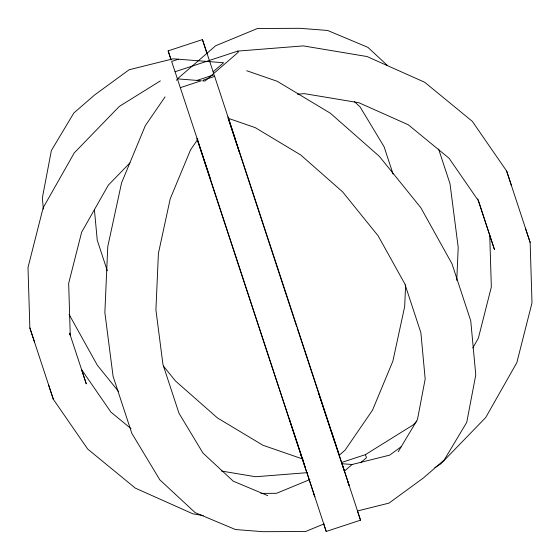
<?xml version="1.0" encoding="UTF-8"?>
<svg xmlns="http://www.w3.org/2000/svg" width="560" height="560" viewBox="0 0 560 560"><rect width="100%" height="100%" fill="white"/><g stroke="black" fill="none" stroke-linecap="round" stroke-linejoin="round"><path stroke-width="0.84" d="M405.636 284.851L404.677 306.565L392.868 361.158L372.526 410.137L345.044 450.184L339.108 455.322L341.488 462.511L365.435 454.629L413.189 424.914L416.801 421.19M456.764 280.385L458.213 247.401L450.009 183.736L438.599 149.016M472.773 348.026L478.359 338.17L491.337 287.042L489.748 235.305L477.785 198.891M398.216 451.745L417.452 419.601L425.18 379.001L420.882 332.71L404.831 283.878L378.14 235.844L342.622 191.87L300.699 154.959L255.22 127.631L228.158 118.265M165.081 96.866L145.327 125.65L121.569 182.868L107.765 246.631L104.867 312.599L113.071 376.264L131.81 433.3L159.817 479.822L195.174 512.645L235.48 529.543L263.088 531.692L305.592 531.51L324.079 523.88M176.442 80.318L177.429 78.876L215.684 45.738L257.488 28.49L299.992 28.308L327.6 30.457L367.906 47.355L387.478 65.527M197.918 139.132L190.554 149.863L170.212 198.842L158.403 253.435L155.918 309.904L162.939 364.413L178.983 413.238L202.958 453.061L233.226 481.159L267.729 495.628M129.962 162.848L108.29 185.192L81.641 232.218L68.663 283.339L70.252 335.083L69.727 333.487M213.129 71.799L223.594 62.734L173.082 58.8L129.136 69.755L94.752 94.864L73.843 112.98L51.373 150.528L42.343 197.953L43.386 209.111M352.072 464.506L344.358 471.191L341.887 463.715L352.072 464.506L389.697 455.126L401.611 446.425M360.647 462.735L366.45 457.709L365.435 454.629M160.384 80.871L119.28 106.442L74.291 152.845L43.155 207.781L28 267.498L29.855 327.936L53.333 399.301L87.689 449.05L135.303 488.117L192.941 513.849L203.28 515.571M434.847 467.593L440.72 463.939L485.709 417.536L516.845 362.607L532 302.883L530.145 242.452L506.667 171.087L472.311 121.338L424.697 82.264L367.059 56.539L303.324 45.899L237.839 51.086L175.07 71.736M309.904 479.535L276.507 493.318L260.911 493.388M171.052 59.92L168.14 50.883L202.447 39.592L209.377 60.452M178.43 59.213L171.661 61.439L210.441 178.969M197.015 80.402L214.116 74.781L339.64 456.274M180.334 87.661L201.355 80.745L177.429 78.876M214.641 76.37L203.7 79.975L202.685 80.85L205.037 81.032L238.231 52.276L237.839 51.086M323.771 524.139L326.214 531.454L360.521 520.163L331.275 430.885M357.721 510.916L388.99 503.118L423.367 478.009L444.276 459.9L466.746 422.352L475.776 374.927L470.75 320.852L452.004 263.816L420.826 207.704L379.337 156.338L330.365 113.225L277.242 81.298L246.708 70.728M297.465 94.185L304.367 93.639L358.925 102.739L408.268 124.768L449.036 158.214L478.443 200.802L494.487 249.634L489.748 235.305M307.384 472.647L255.633 476.749L221.536 471.058M303.086 459.151L262.899 445.242L217.42 417.914L175.497 381.003L163.478 366.121M131.012 428.617L110.964 412.167L81.557 369.579L86.296 383.908L69.594 333.165M354.445 101.675L360.122 106.939L384.097 146.762L393.071 174.076M118.587 391.531L97.293 365.176L69.062 314.37M347.536 480.767L349.146 485.583L347.55 480.606M357.539 511.231L360.521 520.163M168.14 50.883L171.122 59.815M313.74 493.584L314.839 496.874L307.146 473.242M506.667 171.087L511.406 185.416M525.406 228.123L530.145 242.452M209.776 61.656L213.703 73.528M227.934 116.788L235.585 139.979M327.383 419.783L338.877 454.755M196.959 138.187L326.214 531.454M300.79 454.587L302.141 458.675M306.831 472.752L197.078 139.335M29.855 327.936L34.594 342.265M48.594 384.972L53.333 399.301M278.271 270.704L228.214 118.244L237.3 146.062M278.544 271.53L296.674 326.627M297.157 328.013L327.11 418.957M237.839 147.7L239.183 151.795M318.493 392.903L334.831 442.477M289.478 419.251L305.333 467.558M107.303 270.788L97.244 240.17L94.374 209.307M341.453 461.951L347.291 479.794M206.948 53.48L202.447 39.592"/></g></svg>
